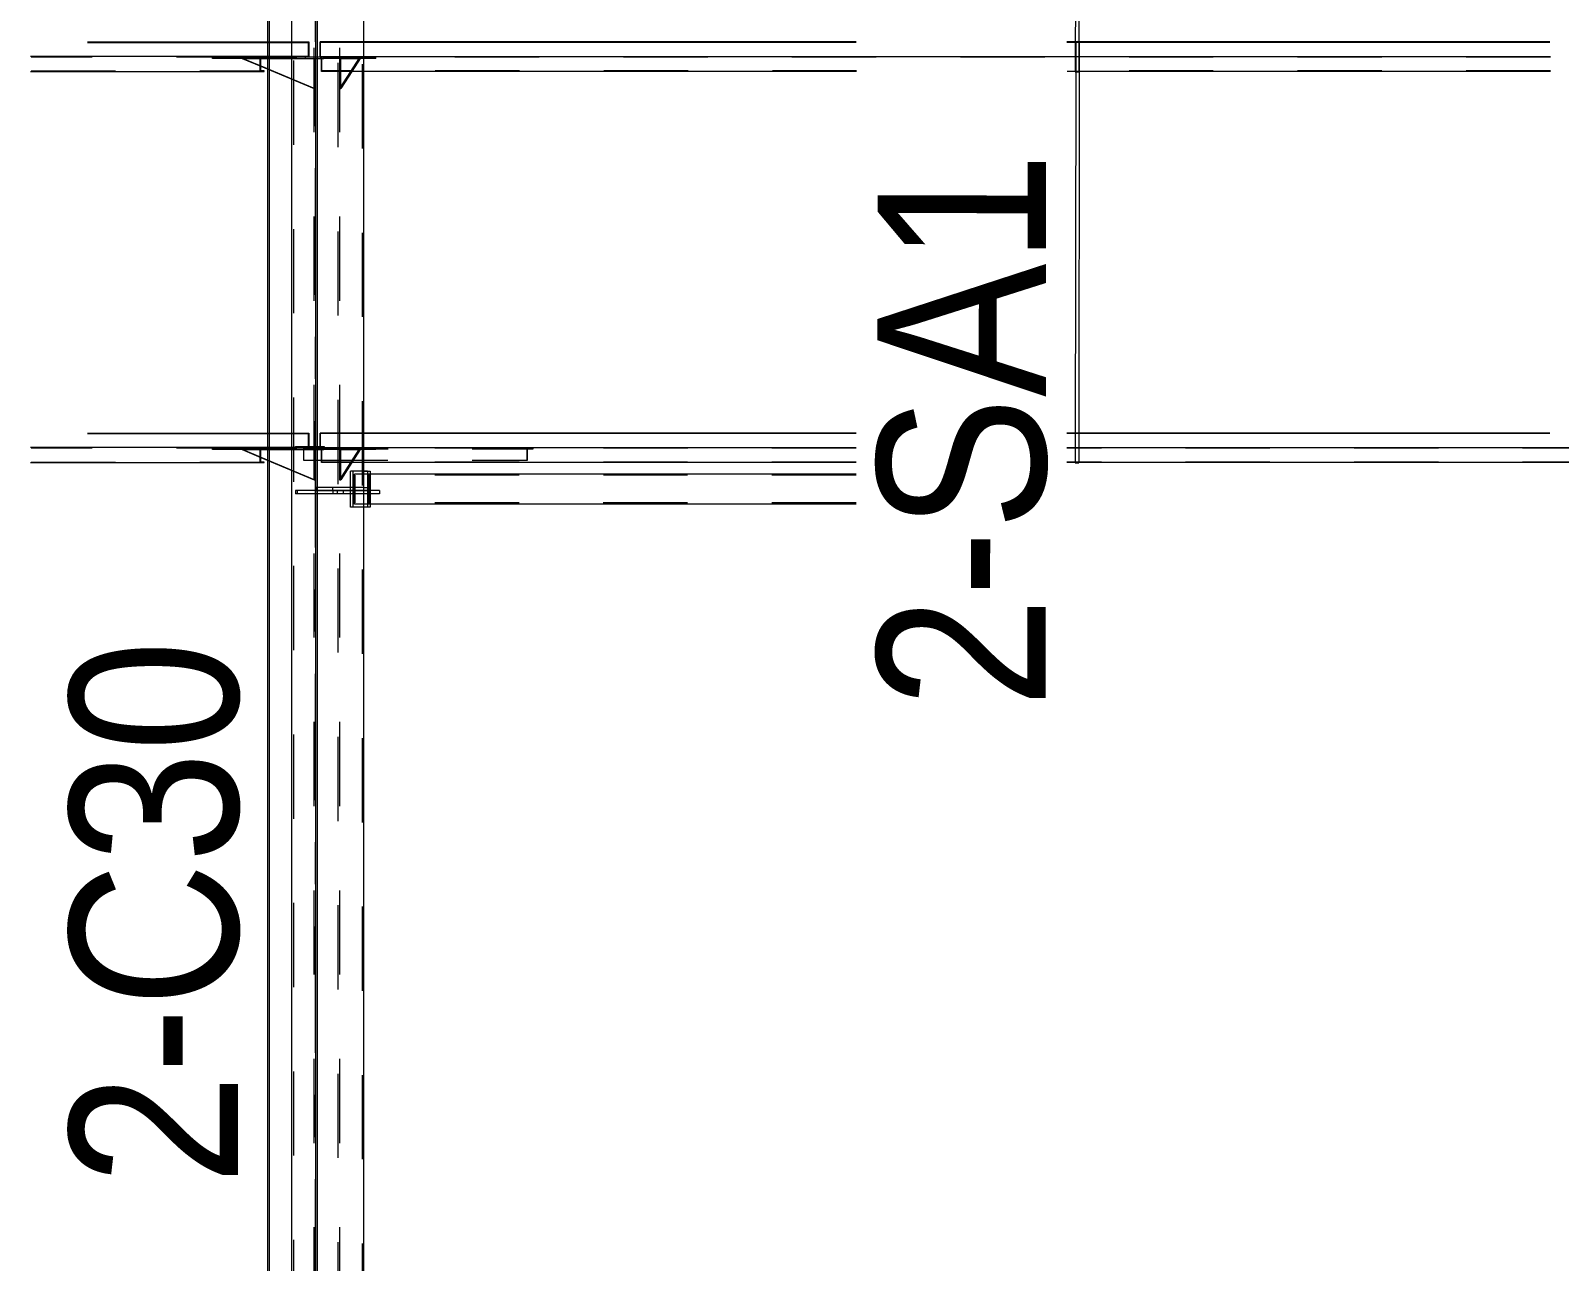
# Model space of a CAD drawing. Header units: millimetres. Extents: x -72 to 1100, y -472 to 348.
# Drawn here: x -6.76 to 29.52, y 9.3 to 38.52 of the extents above; entities that cross this region are included whole.
import ezdxf

# ---------------------------------------------------------------- set-up
doc = ezdxf.new("R2010")
doc.units = ezdxf.units.MM
for name, pattern in [('XKITLINE00', [0]), ('XKITLINE02', [4, 2, -2]), ('XKITLINE03', [6, 3, -1, 1, -1])]:
    doc.linetypes.add(name, pattern=pattern)
for name, color, linetype, lineweight in [('Part', 2, 'Continuous', 0), ('PartMark', 7, 'Continuous', 0), ('S-grid', 1, 'Continuous', 0)]:
    doc.layers.add(name, color=color, linetype=linetype, lineweight=lineweight)
doc.styles.add('ARIAL', font='ARIAL.TTF')

# ---------------------------------------------------------------- blocks, each defined once
blk = doc.blocks.new('*A21')
at = {"layer": 'Part', "color": 7, "linetype": 'XKITLINE02', "lineweight": 0}
for p, q in [((-0.528, 77.808), (-0.528, 0.107)), ((-0.035, 0.107), (-0.035, 77.782)), ((0.002, 77.78), (0.002, 0.107)), ((0.528, 77.752), (0.528, 0.107)), ((0.572, 0.107), (0.572, 77.749)), ((1.102, 77.721), (1.102, 0.107)), ((-1.139, 38.25), (-1.139, 37.605)), ((-1.102, 38.25), (-1.102, 37.59)), ((-0.572, 38.25), (-0.572, 37.369)), ((1.139, 38.25), (1.139, 37.549)), ((-1.139, 28.964), (-1.139, 28.319)), ((-1.102, 28.964), (-1.102, 28.304)), ((-0.572, 28.964), (-0.572, 28.083)), ((1.139, 28.964), (1.139, 28.263))]:
    blk.add_line(p, q, dxfattribs=at)
at = {"layer": 'Part', "color": 2, "linetype": 'XKITLINE00', "lineweight": 0}
for p, q in [((-0.002, 77.78), (-0.002, 0.107)), ((0.035, 77.778), (0.035, 0.107)), ((-1.139, 46.891), (-1.139, 38.25)), ((-1.102, 46.875), (-1.102, 38.25)), ((1.139, 46.834), (1.139, 38.25)), ((-0.572, 46.654), (-0.572, 38.25)), ((-1.139, 37.605), (-1.139, 28.964)), ((-1.102, 37.59), (-1.102, 28.964)), ((1.139, 37.549), (1.139, 28.964)), ((-0.572, 37.369), (-0.572, 28.964)), ((-1.139, 28.319), (-1.139, 0.107)), ((-1.102, 28.304), (-1.102, 0.107)), ((-0.572, 28.083), (-0.572, 0.107)), ((1.139, 28.263), (1.139, 0.107))]:
    blk.add_line(p, q, dxfattribs=at)
blk = doc.blocks.new('*A22')
at = {"layer": 'Part', "color": 2, "linetype": 'XKITLINE00', "lineweight": 0}
for p, q in [((-5.414, 28.964), (-0.164, 28.964)), ((-5.414, 28.951), (-0.176, 28.951)), ((-0.259, 28.951), (-0.259, 28.964)), ((-0.176, 28.951), (-0.176, 28.62)), ((-0.164, 28.964), (-0.164, 28.607)), ((-0.176, 28.62), (-6.765, 28.62)), ((-1.312, 28.263), (-1.312, 28.62)), ((-1.301, 28.276), (-1.301, 28.607)), ((-0.164, 28.607), (-1.301, 28.607)), ((-6.765, 28.263), (-1.218, 28.263)), ((-1.218, 28.276), (-1.301, 28.276)), ((-1.218, 28.263), (-1.218, 28.276))]:
    blk.add_line(p, q, dxfattribs=at)
at = {"layer": 'Part', "color": 7, "linetype": 'XKITLINE02', "lineweight": 0}
for p, q in [((-1.301, 28.607), (-6.75, 28.607)), ((-6.75, 28.276), (-1.301, 28.276))]:
    blk.add_line(p, q, dxfattribs=at)
blk = doc.blocks.new('*A24')
at = {"layer": 'Part', "color": 2, "linetype": 'XKITLINE00', "lineweight": 0}
for p, q in [((-5.414, 38.25), (-0.164, 38.25)), ((-5.414, 38.237), (-0.176, 38.237)), ((-0.259, 38.237), (-0.259, 38.25)), ((-0.176, 38.237), (-0.176, 37.906)), ((-0.164, 38.25), (-0.164, 37.893)), ((-0.176, 37.906), (-6.765, 37.906)), ((-1.312, 37.549), (-1.312, 37.906)), ((-1.301, 37.561), (-1.301, 37.893)), ((-0.164, 37.893), (-1.301, 37.893)), ((-6.765, 37.549), (-1.218, 37.549)), ((-1.218, 37.561), (-1.301, 37.561)), ((-1.218, 37.549), (-1.218, 37.561))]:
    blk.add_line(p, q, dxfattribs=at)
at = {"layer": 'Part', "color": 7, "linetype": 'XKITLINE02', "lineweight": 0}
for p, q in [((-1.301, 37.893), (-6.75, 37.893)), ((-6.75, 37.561), (-1.301, 37.561))]:
    blk.add_line(p, q, dxfattribs=at)
blk = doc.blocks.new('*A26')
at = {"layer": 'Part', "color": 7, "linetype": 'XKITLINE02', "lineweight": 0}
for p, q in [((1.139, 27.597), (-0.477, 27.597)), ((-0.477, 27.597), (-0.477, 27.525)), ((-0.433, 27.525), (-0.433, 27.597)), ((0.418, 27.525), (0.418, 27.597)), ((0.522, 27.525), (0.522, 27.597)), ((0.666, 27.525), (0.666, 27.597)), ((1.139, 27.525), (-0.477, 27.525))]:
    blk.add_line(p, q, dxfattribs=at)
at = {"layer": 'Part', "color": 2, "linetype": 'XKITLINE00', "lineweight": 0}
for p, q in [((1.518, 27.597), (1.139, 27.597)), ((1.518, 27.597), (1.518, 27.525)), ((1.518, 27.525), (1.139, 27.525))]:
    blk.add_line(p, q, dxfattribs=at)
blk = doc.blocks.new('*A27')
at = {"layer": 'Part', "color": 7, "linetype": 'XKITLINE02', "lineweight": 0}
for p, q in [((0.01, 27.668), (0.01, 27.597)), ((1.139, 27.668), (0.01, 27.668)), ((0.01, 27.597), (1.232, 27.597)), ((0.412, 27.597), (0.412, 27.668)), ((0.83, 27.597), (0.83, 27.668))]:
    blk.add_line(p, q, dxfattribs=at)
at = {"layer": 'Part', "color": 2, "linetype": 'XKITLINE00', "lineweight": 0}
for p, q in [((1.139, 27.668), (1.232, 27.668)), ((1.232, 27.668), (1.232, 27.597))]:
    blk.add_line(p, q, dxfattribs=at)
blk = doc.blocks.new('*A28')
at = {"layer": 'Part', "color": 7, "linetype": 'XKITLINE02', "lineweight": 0}
for p, q in [((1.232, 28.061), (0.83, 28.061)), ((0.83, 27.204), (0.83, 28.061)), ((0.893, 27.204), (0.893, 28.061)), ((1.232, 27.597), (1.232, 27.525)), ((1.295, 27.597), (1.295, 27.525)), ((1.232, 27.204), (0.83, 27.204))]:
    blk.add_line(p, q, dxfattribs=at)
at = {"layer": 'Part', "color": 2, "linetype": 'XKITLINE00', "lineweight": 0}
for p, q in [((1.139, 28.061), (1.295, 28.061)), ((1.232, 28.061), (1.232, 27.597)), ((1.295, 28.061), (1.295, 27.597)), ((1.232, 27.525), (1.232, 27.204)), ((1.295, 27.525), (1.295, 27.204)), ((1.295, 27.204), (1.139, 27.204))]:
    blk.add_line(p, q, dxfattribs=at)
blk = doc.blocks.new('*A29')
at = {"layer": 'Part', "color": 7, "linetype": 'XKITLINE02', "lineweight": 0}
for p, q in [((1.43, 37.893), (0.177, 37.893)), ((0.177, 37.893), (0.177, 37.857)), ((1.43, 37.857), (0.177, 37.857)), ((0.473, 37.857), (0.473, 37.893)), ((0.502, 37.857), (0.502, 37.893)), ((0.997, 37.893), (0.997, 37.857)), ((1.396, 37.857), (1.396, 37.893)), ((1.43, 37.857), (1.43, 37.893))]:
    blk.add_line(p, q, dxfattribs=at)
blk = doc.blocks.new('*A30')
at = {"layer": 'Part', "color": 7, "linetype": 'XKITLINE02', "lineweight": 0}
for p, q in [((0.571, 37.857), (0.571, 37.549)), ((1.028, 37.857), (0.571, 37.857)), ((0.571, 37.857), (0.602, 37.857)), ((0.602, 37.143), (0.602, 37.857)), ((0.602, 37.857), (1.059, 37.857)), ((1.028, 37.857), (0.83, 37.549)), ((1.059, 37.857), (0.862, 37.549)), ((1.028, 37.857), (1.059, 37.857))]:
    blk.add_line(p, q, dxfattribs=at)
at = {"layer": 'Part', "color": 2, "linetype": 'XKITLINE00', "lineweight": 0}
for p, q in [((0.571, 37.549), (0.571, 37.143)), ((0.83, 37.549), (0.571, 37.143)), ((0.862, 37.549), (0.602, 37.143)), ((0.571, 37.143), (0.602, 37.143))]:
    blk.add_line(p, q, dxfattribs=at)
blk = doc.blocks.new('*A31')
at = {"layer": 'Part', "color": 7, "linetype": 'XKITLINE02', "lineweight": 0}
for p, q in [((1.43, 28.607), (0.177, 28.607)), ((0.177, 28.607), (0.177, 28.571)), ((1.43, 28.571), (0.177, 28.571)), ((0.473, 28.571), (0.473, 28.607)), ((0.502, 28.571), (0.502, 28.607)), ((0.997, 28.607), (0.997, 28.571)), ((1.396, 28.571), (1.396, 28.607)), ((1.43, 28.571), (1.43, 28.607))]:
    blk.add_line(p, q, dxfattribs=at)
blk = doc.blocks.new('*A32')
at = {"layer": 'Part', "color": 7, "linetype": 'XKITLINE02', "lineweight": 0}
for p, q in [((0.571, 28.571), (0.571, 28.263)), ((1.028, 28.571), (0.571, 28.571)), ((0.571, 28.571), (0.602, 28.571)), ((0.602, 27.857), (0.602, 28.571)), ((0.602, 28.571), (1.059, 28.571)), ((1.028, 28.571), (0.83, 28.263)), ((1.059, 28.571), (0.862, 28.263)), ((1.028, 28.571), (1.059, 28.571))]:
    blk.add_line(p, q, dxfattribs=at)
at = {"layer": 'Part', "color": 2, "linetype": 'XKITLINE00', "lineweight": 0}
for p, q in [((0.571, 28.263), (0.571, 27.857)), ((0.83, 28.263), (0.571, 27.857)), ((0.862, 28.263), (0.602, 27.857)), ((0.571, 27.857), (0.602, 27.857))]:
    blk.add_line(p, q, dxfattribs=at)
blk = doc.blocks.new('*A33')
at = {"layer": 'Part', "color": 7, "linetype": 'XKITLINE02', "lineweight": 0}
for p, q in [((-0.474, 28.643), (0.2, 28.643)), ((-0.474, 28.607), (-0.474, 28.643)), ((0.2, 28.607), (-0.474, 28.607)), ((-0.43, 28.607), (-0.43, 28.643)), ((-0.273, 28.607), (-0.273, 28.643)), ((-0.051, 28.607), (-0.051, 28.643)), ((0.2, 28.643), (0.2, 28.607))]:
    blk.add_line(p, q, dxfattribs=at)
blk = doc.blocks.new('*A34')
at = {"layer": 'Part', "color": 7, "linetype": 'XKITLINE02', "lineweight": 0}
for p, q in [((5.168, 28.607), (-0.287, 28.607)), ((-0.287, 28.607), (-0.287, 28.321)), ((-0.287, 28.321), (5.032, 28.321)), ((-0.28, 28.593), (5.168, 28.593)), ((-0.28, 28.321), (-0.28, 28.593)), ((-0.144, 28.607), (-0.144, 28.593)), ((5.025, 28.321), (5.025, 28.607)), ((5.032, 28.321), (5.032, 28.593)), ((5.168, 28.593), (5.168, 28.607))]:
    blk.add_line(p, q, dxfattribs=at)
blk = doc.blocks.new('*A35')
at = {"layer": 'Part', "color": 7, "linetype": 'XKITLINE02', "lineweight": 0}
for p, q in [((-1.743, 37.857), (-1.301, 37.673)), ((-1.743, 37.857), (-0.014, 37.857)), ((-1.726, 37.857), (-1.301, 37.68)), ((-0.03, 37.143), (-0.03, 37.857))]:
    blk.add_line(p, q, dxfattribs=at)
at = {"layer": 'Part', "color": 2, "linetype": 'XKITLINE00', "lineweight": 0}
for p, q in [((-0.014, 37.143), (-0.014, 37.857)), ((-1.301, 37.68), (-0.014, 37.143)), ((-1.301, 37.673), (-0.03, 37.143)), ((-0.03, 37.143), (-0.014, 37.143))]:
    blk.add_line(p, q, dxfattribs=at)
blk = doc.blocks.new('*A36')
at = {"layer": 'Part', "color": 7, "linetype": 'XKITLINE02', "lineweight": 0}
for p, q in [((-1.743, 28.571), (-1.301, 28.387)), ((-1.743, 28.571), (-0.014, 28.571)), ((-1.726, 28.571), (-1.301, 28.394)), ((-0.03, 27.857), (-0.03, 28.571))]:
    blk.add_line(p, q, dxfattribs=at)
at = {"layer": 'Part', "color": 2, "linetype": 'XKITLINE00', "lineweight": 0}
for p, q in [((-1.301, 28.394), (-0.014, 27.857)), ((-1.301, 28.387), (-0.03, 27.857)), ((-0.014, 27.857), (-0.014, 28.571)), ((-0.03, 27.857), (-0.014, 27.857))]:
    blk.add_line(p, q, dxfattribs=at)
blk = doc.blocks.new('*A37')
at = {"layer": 'Part', "color": 7, "linetype": 'XKITLINE02', "lineweight": 0}
for p, q in [((-2.448, 37.857), (-2.448, 37.893)), ((-2.448, 37.893), (-0.164, 37.893)), ((-1.301, 37.857), (-2.448, 37.857)), ((-2.012, 37.857), (-2.012, 37.893)), ((-0.24, 37.857), (-0.24, 37.893)), ((0.196, 37.893), (-0.002, 37.893)), ((-0.002, 37.857), (0.196, 37.857)), ((0.196, 37.857), (0.196, 37.893))]:
    blk.add_line(p, q, dxfattribs=at)
at = {"layer": 'Part', "color": 2, "linetype": 'XKITLINE00', "lineweight": 0}
for p, q in [((-1.301, 37.857), (-0.002, 37.857)), ((-0.002, 37.893), (-0.164, 37.893))]:
    blk.add_line(p, q, dxfattribs=at)
blk = doc.blocks.new('*A38')
at = {"layer": 'Part', "color": 7, "linetype": 'XKITLINE02', "lineweight": 0}
for p, q in [((-2.448, 28.571), (-2.448, 28.607)), ((-2.448, 28.607), (-0.164, 28.607)), ((-1.301, 28.571), (-2.448, 28.571)), ((-2.012, 28.571), (-2.012, 28.607)), ((-0.24, 28.571), (-0.24, 28.607)), ((0.196, 28.607), (-0.002, 28.607)), ((-0.002, 28.571), (0.196, 28.571)), ((0.196, 28.571), (0.196, 28.607))]:
    blk.add_line(p, q, dxfattribs=at)
at = {"layer": 'Part', "color": 2, "linetype": 'XKITLINE00', "lineweight": 0}
for p, q in [((-1.301, 28.571), (-0.002, 28.571)), ((-0.002, 28.607), (-0.164, 28.607))]:
    blk.add_line(p, q, dxfattribs=at)
blk = doc.blocks.new('*A184')
at = {"layer": 'S-grid', "color": 1, "linetype": 'XKITLINE03', "lineweight": 0}
blk.add_line((0, -15.75), (0, 77.78), dxfattribs=at)
blk = doc.blocks.new('*A185')
at = {"layer": 'S-grid', "color": 1, "linetype": 'XKITLINE03', "lineweight": 0}
blk.add_line((0, -15.75), (0, 77.78), dxfattribs=at)
blk = doc.blocks.new('*A191')
at = {"layer": 'Part', "color": 7, "linetype": 'XKITLINE02', "lineweight": 0}
for p, q in [((0.927, 27.275), (0.927, 27.99)), ((1.295, 27.99), (0.927, 27.99)), ((12.831, 27.961), (0.94, 27.961)), ((0.94, 27.304), (0.94, 27.961)), ((1.249, 27.961), (1.249, 27.304)), ((1.262, 27.99), (1.262, 27.275)), ((1.295, 27.275), (0.927, 27.275)), ((12.83, 27.304), (0.94, 27.304))]:
    blk.add_line(p, q, dxfattribs=at)
at = {"layer": 'Part', "color": 2, "linetype": 'XKITLINE00', "lineweight": 0}
for p, q in [((12.831, 27.99), (1.295, 27.99)), ((12.83, 27.275), (1.295, 27.275))]:
    blk.add_line(p, q, dxfattribs=at)
blk = doc.blocks.new('*A194')
at = {"layer": 'Part', "color": 2, "linetype": 'XKITLINE00', "lineweight": 0}
for p, q in [((0.11, 38.25), (0.107, 38.25)), ((0.107, 38.25), (0.107, 37.893)), ((0.107, 37.906), (0.107, 38.237)), ((0.107, 38.237), (0.11, 38.237)), ((0.11, 38.237), (0.11, 38.25)), ((12.832, 38.25), (0.11, 38.25)), ((12.832, 38.237), (0.11, 38.237)), ((18.032, 38.25), (17.832, 38.25)), ((18.032, 38.237), (17.832, 38.237)), ((29.298, 38.25), (18.128, 38.25)), ((29.298, 38.237), (18.128, 38.237)), ((0.107, 37.906), (29.308, 37.906)), ((0.107, 37.893), (0.14, 37.893)), ((0.14, 37.549), (0.14, 37.906)), ((0.14, 37.893), (0.14, 37.561)), ((0.14, 37.561), (0.137, 37.561)), ((0.137, 37.561), (0.137, 37.549)), ((0.137, 37.549), (0.14, 37.549)), ((12.842, 37.549), (0.14, 37.549)), ((29.308, 37.549), (17.842, 37.549))]:
    blk.add_line(p, q, dxfattribs=at)
at = {"layer": 'Part', "color": 7, "linetype": 'XKITLINE02', "lineweight": 0}
for p, q in [((0.11, 38.237), (0.107, 38.237)), ((18.128, 38.25), (18.032, 38.25)), ((29.298, 38.237), (18.032, 38.237)), ((18.128, 38.237), (18.032, 38.237)), ((29.308, 37.893), (0.14, 37.893)), ((12.842, 37.561), (0.137, 37.561)), ((0.14, 37.549), (0.137, 37.549)), ((29.308, 37.561), (17.842, 37.561))]:
    blk.add_line(p, q, dxfattribs=at)
blk = doc.blocks.new('*A195')
at = {"layer": 'Part', "color": 2, "linetype": 'XKITLINE00', "lineweight": 0}
for p, q in [((0.11, 28.964), (0.107, 28.964)), ((0.107, 28.964), (0.107, 28.607)), ((0.107, 28.62), (0.107, 28.951)), ((0.107, 28.951), (0.11, 28.951)), ((0.11, 28.951), (0.11, 28.964)), ((12.832, 28.964), (0.11, 28.964)), ((12.832, 28.951), (0.11, 28.951)), ((18.032, 28.964), (17.832, 28.964)), ((18.032, 28.951), (17.832, 28.951)), ((29.298, 28.964), (18.117, 28.964)), ((29.298, 28.951), (18.117, 28.951)), ((0.107, 28.62), (12.832, 28.62)), ((0.107, 28.607), (0.14, 28.607)), ((0.14, 28.263), (0.14, 28.62)), ((0.14, 28.607), (0.14, 28.276)), ((17.832, 28.62), (54.651, 28.62)), ((0.14, 28.276), (0.137, 28.276)), ((0.137, 28.276), (0.137, 28.263)), ((0.137, 28.263), (0.14, 28.263)), ((12.831, 28.263), (0.14, 28.263)), ((54.651, 28.263), (17.831, 28.263))]:
    blk.add_line(p, q, dxfattribs=at)
at = {"layer": 'Part', "color": 7, "linetype": 'XKITLINE02', "lineweight": 0}
for p, q in [((0.11, 28.951), (0.107, 28.951)), ((18.117, 28.964), (18.032, 28.964)), ((29.298, 28.951), (18.032, 28.951)), ((18.117, 28.951), (18.032, 28.951)), ((12.832, 28.607), (0.14, 28.607)), ((54.651, 28.607), (17.832, 28.607)), ((12.831, 28.276), (0.137, 28.276)), ((0.14, 28.263), (0.137, 28.263)), ((54.651, 28.276), (17.831, 28.276))]:
    blk.add_line(p, q, dxfattribs=at)
blk = doc.blocks.new('*A198')
at = {"layer": 'Part', "color": 7, "linetype": 'XKITLINE02', "lineweight": 0}
for p, q in [((18.042, 38.256), (18.058, 38.258)), ((18.042, 38.256), (18.042, 37.541)), ((18.052, 38.254), (18.042, 38.256)), ((18.081, 38.253), (18.052, 38.254)), ((18.058, 38.258), (18.089, 38.259)), ((18.113, 38.253), (18.081, 38.253)), ((18.117, 38.257), (18.089, 38.259)), ((18.128, 38.255), (18.113, 38.253)), ((18.127, 37.906), (18.127, 37.549)), ((18.032, 28.62), (18.031, 28.263)), ((18.117, 28.62), (18.117, 28.263))]:
    blk.add_line(p, q, dxfattribs=at)
at = {"layer": 'Part', "color": 2, "linetype": 'XKITLINE00', "lineweight": 0}
for p, q in [((18.118, 38.257), (18.117, 38.257)), ((18.118, 38.257), (18.128, 38.255)), ((18.128, 38.255), (18.127, 37.906)), ((18.042, 37.541), (18.032, 28.62)), ((18.127, 37.549), (18.117, 28.62)), ((18.031, 28.258), (18.031, 28.263)), ((18.047, 28.26), (18.031, 28.258)), ((18.031, 28.258), (18.041, 28.255)), ((18.041, 28.255), (18.07, 28.254)), ((18.078, 28.26), (18.047, 28.26)), ((18.07, 28.254), (18.101, 28.255)), ((18.107, 28.259), (18.078, 28.26)), ((18.101, 28.255), (18.117, 28.257)), ((18.117, 28.257), (18.107, 28.259)), ((18.117, 28.257), (18.117, 28.263))]:
    blk.add_line(p, q, dxfattribs=at)
blk = doc.blocks.new('*A200')
at = {"layer": 'Part', "color": 7, "linetype": 'XKITLINE02', "lineweight": 0}
for p, q in [((18.042, 47.542), (18.058, 47.544)), ((18.042, 47.542), (18.042, 46.827)), ((18.052, 47.539), (18.042, 47.542)), ((18.081, 47.538), (18.052, 47.539)), ((18.058, 47.544), (18.089, 47.544)), ((18.113, 47.539), (18.081, 47.538)), ((18.117, 47.543), (18.089, 47.544)), ((18.128, 47.541), (18.113, 47.539)), ((18.127, 47.191), (18.127, 46.834)), ((18.032, 37.906), (18.031, 37.549)), ((18.117, 37.906), (18.117, 37.549))]:
    blk.add_line(p, q, dxfattribs=at)
at = {"layer": 'Part', "color": 2, "linetype": 'XKITLINE00', "lineweight": 0}
for p, q in [((18.118, 47.543), (18.117, 47.543)), ((18.118, 47.543), (18.128, 47.541)), ((18.128, 47.541), (18.127, 47.191)), ((18.042, 46.827), (18.032, 37.906)), ((18.127, 46.834), (18.117, 37.906)), ((18.031, 37.543), (18.031, 37.549)), ((18.047, 37.545), (18.031, 37.543)), ((18.031, 37.543), (18.041, 37.541)), ((18.041, 37.541), (18.07, 37.54)), ((18.078, 37.546), (18.047, 37.545)), ((18.07, 37.54), (18.101, 37.541)), ((18.107, 37.545), (18.078, 37.546)), ((18.101, 37.541), (18.117, 37.543)), ((18.117, 37.543), (18.107, 37.545)), ((18.117, 37.543), (18.117, 37.549))]:
    blk.add_line(p, q, dxfattribs=at)
blk = doc.blocks.new('*A983')
at = {"layer": 'PartMark', "color": 3, "style": 'ARIAL', "width": 0.85}
blk.add_text('2-SA1', height=4, rotation=89.9372, dxfattribs=at).set_placement((17.325, 22.431))
blk = doc.blocks.new('*A984')
at = {"layer": 'PartMark', "color": 3, "style": 'ARIAL', "width": 0.85}
blk.add_text('2-C30', height=4, rotation=90.0002, dxfattribs=at).set_placement((-1.839, 11.107))

msp = doc.modelspace()

# ---------------------------------------------------------------- block references
at = {"lineweight": 0}
for name in ['*A184', '*A185', '*A21', '*A200', '*A24', '*A194', '*A198', '*A37', '*A35', '*A29', '*A30', '*A983', '*A22', '*A195', '*A38', '*A36', '*A33', '*A34', '*A31', '*A32', '*A28', '*A191', '*A26', '*A27', '*A984']:
    msp.add_blockref(name, (0, 0), dxfattribs=at)

doc.saveas('drawing.dxf')
